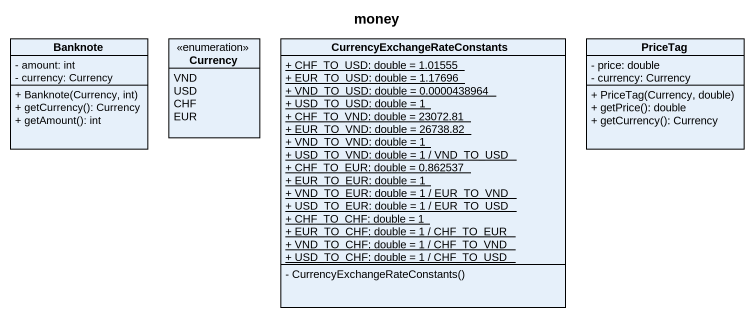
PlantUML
@startuml
title money
hide circle
hide empty members
skinparam classAttributeIconSize 0
class Banknote {
  - amount: int
  - currency: Currency
  + Banknote(Currency, int)
  + getCurrency(): Currency
  + getAmount(): int
}
enum Currency {
  VND
  USD
  CHF
  EUR
}
class "CurrencyExchangeRateConstants" as CurrencyExchangeRateConstant {
  {static} + CHF_TO_USD: double = 1.01555
  {static} + EUR_TO_USD: double = 1.17696
  {static} + VND_TO_USD: double = 0.0000438964
  {static} + USD_TO_USD: double = 1
  {static} + CHF_TO_VND: double = 23072.81
  {static} + EUR_TO_VND: double = 26738.82
  {static} + VND_TO_VND: double = 1
  {static} + USD_TO_VND: double = 1 / VND_TO_USD
  {static} + CHF_TO_EUR: double = 0.862537
  {static} + EUR_TO_EUR: double = 1
  {static} + VND_TO_EUR: double = 1 / EUR_TO_VND
  {static} + USD_TO_EUR: double = 1 / EUR_TO_USD
  {static} + CHF_TO_CHF: double = 1
  {static} + EUR_TO_CHF: double = 1 / CHF_TO_EUR
  {static} + VND_TO_CHF: double = 1 / CHF_TO_VND
  {static} + USD_TO_CHF: double = 1 / CHF_TO_USD
  - CurrencyExchangeRateConstants()
}
class PriceTag {
  - price: double
  - currency: Currency
  + PriceTag(Currency, double)
  + getPrice(): double
  + getCurrency(): Currency
}
@enduml
